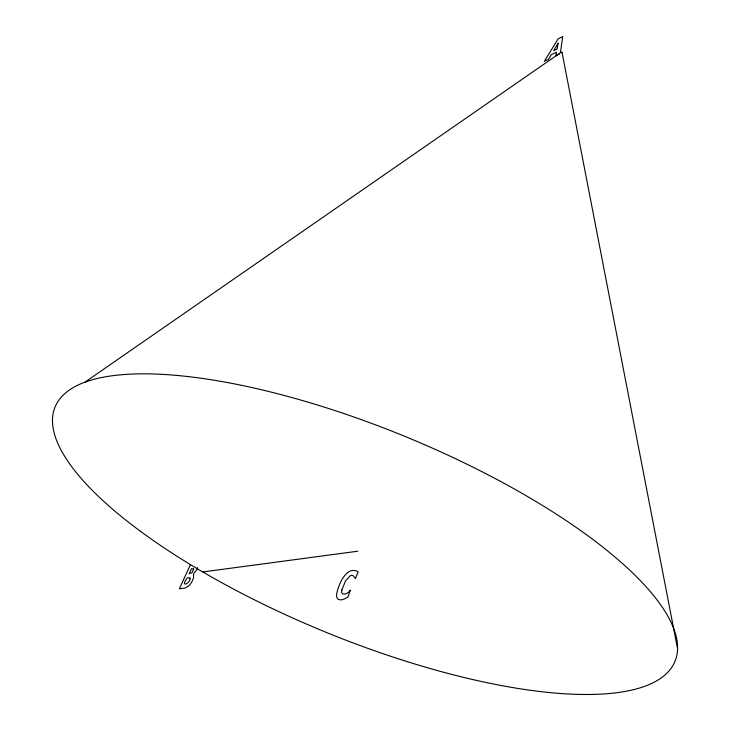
<?xml version="1.0" encoding="UTF-8"?>
<svg xmlns="http://www.w3.org/2000/svg" width="731" height="731" viewBox="0 0 731 731"><rect width="100%" height="100%" fill="white"/><g stroke="black" fill="none" stroke-linecap="round" stroke-linejoin="round"><path stroke-width="1.1" d="M562.102 52.696L561.097 52.312L562.102 52.696L677.61 649M560.403 52.586L562.715 36.55L558.137 38.807L544.367 61.303L548.542 59.293L551.256 54.724L556.51 52.184L555.889 55.757L559.379 54.076M197.571 567.612C197.809 570.609 192.262 573.241 193.56 575.151L193.56 577.901L191.851 581.821A7.374 2.75 -59.1 0 1 188.918 585.723L185.546 587.907L179.378 588.757L190.425 564.743M84.924 382.185L561.326 52.148M202.789 571.953L357.66 551.238M193.688 569.01L192.025 572.656L189.174 573.771L191.504 568.691L193.688 569.01M341.898 589.844C340.025 596.925 348.449 593.956 350.359 590.091L347.983 596.861C345.206 598.771 341.468 601.046 338.115 599.237A13.734 6.168 -59.3 0 1 336.58 594.504C337.996 585.613 346.311 564.889 358.163 571.797L355.394 578.632L353.155 575.617A9.055 4.075 -59.2 0 0 349.921 576.037L345.507 580.962L341.898 589.844M558.055 43.321L557.077 49.023L553.659 50.686L558.055 43.321M190.106 578.669C189.603 584.005 179.671 587.797 187.273 577.892L189.841 577.81L190.106 578.669M140.654 531.437A335.045 105.593 22.3 0 0 665.703 674.32A335.045 105.593 22.3 0 0 288.782 396.695A335.045 105.593 22.3 0 0 140.654 531.437"/></g></svg>
